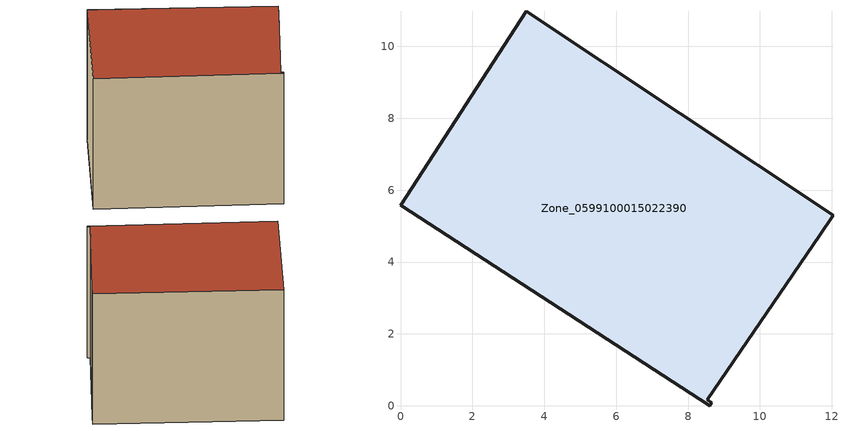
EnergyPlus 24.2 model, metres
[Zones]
Zone_0599100015022390
 floor ground (C_G): 8.53,0.17 8.65,0.09 8.6,0 0,5.57 3.5,10.98 12.03,5.3 11.67,4.74 z0.98
 wall outside (C_F): 11.67,4.74 12.03,5.3 3.5,10.98 0,5.57 8.6,0 8.65,0.09 8.53,0.17 11.67,4.74 z0.98:9.52
 roof outside (C_R): 8.65,0.09 8.53,0.17 11.67,4.74 12.03,5.3 3.5,10.98 0,5.57 8.6,0 z9.52
[BUILDING]
Pand.0599100015022390: North Axis=0; Terrain=City; Loads Convergence Tolerance Value=0.04; Temperature Convergence Tolerance Value=0.4; Solar Distribution=FullExterior; Maximum Number of Warmup Days=25; Minimum Number of Warmup Days=1
[Site:Location]
Rotterdam.The.Hague.AP_ZH_NLD Design_Conditions: Latitude=51.96; Longitude=4.45; Time Zone=1; Elevation=-4.5
[SITE:GROUNDTEMPERATURE:BUILDINGSURFACE]
18, 18, 18, 18, 18, 18, 18, 18, 18, 18, 18, 18
[MATERIAL] Thermal Absorptance=0.9; Solar Absorptance=0.7; Visible Absorptance=0.7
Name | Roughness | Thickness | Conductivity | Density | Specific Heat
G.TI.2006-2014 | MediumSmooth | 0.15 | 0.06 | 540 | 1210
F.TI.2006-2014 | Rough | 0.3 | 0.12 | 1920 | 840
R.TI.2006-2014 | MediumRough | 0.2 | 0.08 | 1500 | 1000
[CONSTRUCTION]
C_G: G.TI.2006-2014
C_F: F.TI.2006-2014
C_R: R.TI.2006-2014
[ZONE]
Zone_0599100015022390: Type=1; Multiplier=1; Ceiling Height=Autocalculate; Volume=Autocalculate; Floor Area=autocalculate; Part of Total Floor Area=Yes
[ZONEINFILTRATION:DESIGNFLOWRATE]
Infil_Zone_0599100015022390: Zone or ZoneList or Space or SpaceList=Zone_0599100015022390; Schedule=AlwaysOn; Design Flow Rate Calculation Method=Flow/Area; Flow Rate per Floor Area=0.0015; Constant Term Coefficient=1; Temperature Term Coefficient=0; Velocity Term Coefficient=0; Velocity Squared Term Coefficient=0
[HVACTEMPLATE:ZONE:IDEALLOADSAIRSYSTEM]
Zone_0599100015022390: Maximum Heating Supply Air Temperature=50; Minimum Cooling Supply Air Temperature=13; Maximum Heating Supply Air Humidity Ratio=0.0156; Minimum Cooling Supply Air Humidity Ratio=0.0077; Heating Limit=NoLimit; Cooling Limit=NoLimit; Dehumidification Control Type=ConstantSensibleHeatRatio; Cooling Sensible Heat Ratio=0.7; Dehumidification Setpoint=60; Humidification Control Type=None; Humidification Setpoint=30; Outdoor Air Method=None; Outdoor Air Flow Rate per Person=0.00944; Outdoor Air Flow Rate per Zone Floor Area=0; Outdoor Air Flow Rate per Zone=0; Demand Controlled Ventilation Type=None; Outdoor Air Economizer Type=NoEconomizer; Heat Recovery Type=None; Sensible Heat Recovery Effectiveness=0.7; Latent Heat Recovery Effectiveness=0.65
[ZONECONTROL:THERMOSTAT]
ThermostatControl_Zone_0599100015022390: Zone or ZoneList=Zone_0599100015022390; Control Type Schedule=DualSetpointControlType; Control 1=Thermostat_Zone_0599100015022390; Temperature Difference Between Cutout And Setpoint=0
[THERMOSTATSETPOINT:DUALSETPOINT]
Thermostat_Zone_0599100015022390: Heating Setpoint Temperature Schedule=HeatingSetpoint_Zone_0599100015022390; Cooling Setpoint Temperature Schedule=CoolingSetpoint_Zone_0599100015022390
[SCHEDULE:COMPACT]
HeatingSetpoint_Zone_0599100015022390: Through: 12/31, For: AllDays, Until: 24:00, 21
CoolingSetpoint_Zone_0599100015022390: Through: 12/31, For: AllDays, Until: 24:00, 24
DualSetpointControlType: Through: 12/31, For: AllDays, Until: 24:00, 4
AlwaysOn: Through: 12/31, For: AllDays, Until: 24:00, 1
